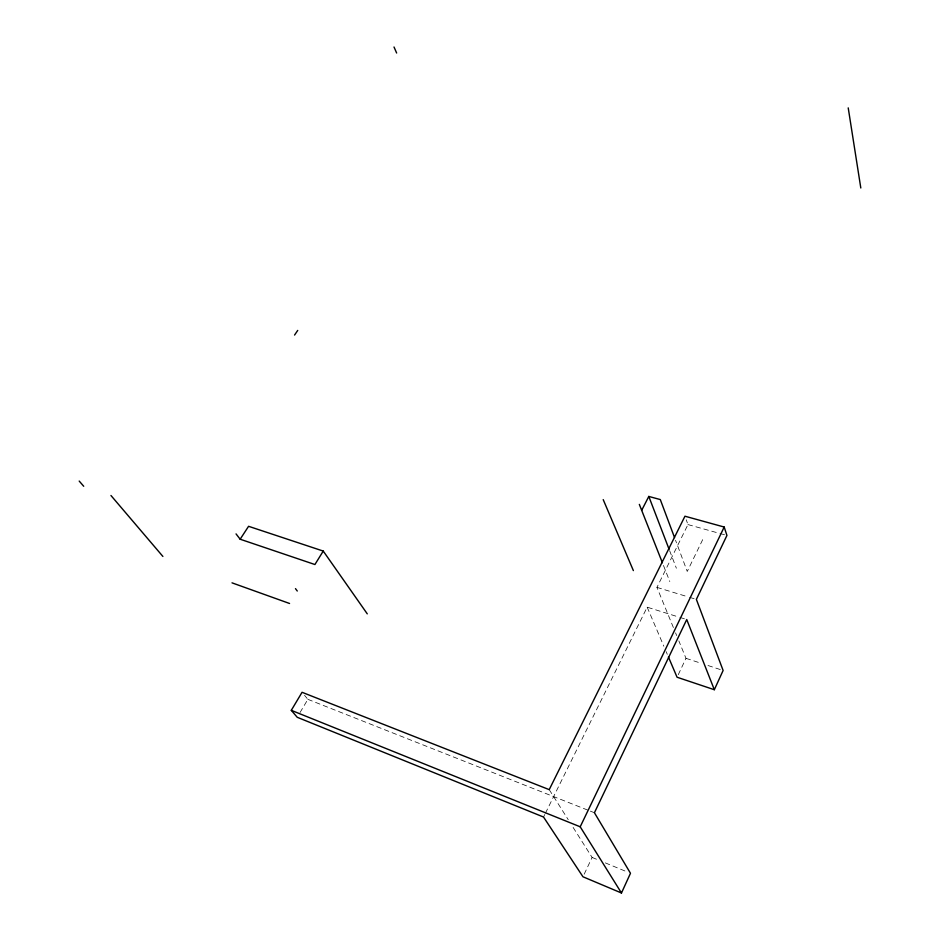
<?xml version="1.0" encoding="UTF-8"?>
<svg xmlns="http://www.w3.org/2000/svg" width="940" height="940" viewBox="0 0 940 940"><rect width="100%" height="100%" fill="white"/><g stroke="black" fill="none" stroke-linecap="round" stroke-linejoin="round"><path stroke-width="0.7" stroke-dasharray="4.7 3.53" d="M584.187 874.2L592.106 857.433L572.096 825.79M678.257 674.709L685.989 658.329L678.856 640.927M702.685 539.666L687.246 571.438L675.543 540.253M543.532 817.036L544.789 814.486M545.423 813.206L647.167 607.17L678.551 616.993M673.381 627.544L656.942 587.383L687.951 524.579L686.247 519.797M300.06 712.496L307.873 699.337L304.548 695.318M687.951 524.579L718.583 533.109M719.981 533.497L725.551 535.048M656.942 587.383L688.209 596.912M689.572 597.323L695.013 598.98M679.914 617.416L685.377 619.119M685.989 658.329L701.111 663.276M707.996 665.52L721.744 670.02M307.873 699.337L588.981 810.586M590.344 811.126L594.421 812.736M592.106 857.433L598.721 860.159M605.337 862.897L627.838 872.179M549.219 789.635L568.242 819.704M647.167 607.17L663.84 646.238M666.143 651.632L667.294 654.322M675.578 632.89L676.671 635.569M663.452 565.445L669.82 581.578M669.609 550.617L676.377 568.218"/><path stroke-width="1.41" d="M714.33 689.713L723.118 670.467L696.375 599.391L726.937 535.436L724.188 527.035L684.955 516.213L549.219 789.635L302.057 692.298L291.294 710.334L297.228 717.279L543.532 817.036L582.976 876.785L621.469 893L630.482 873.272L594.421 812.736L686.741 619.554L714.33 689.713L677.07 677.235L668.446 657.025M621.469 893L580.203 826.8L724.188 527.035M641.679 510.326L648.8 496.438L660.291 499.563L674.532 537.539M240.147 539.219L248.583 526.306L323.243 551.075L314.912 564.529L240.147 539.219L236.046 533.897M294.561 335.051L297.721 330.422M232.016 582.847L289.555 603.48M291.294 710.334L580.203 826.8M79.195 481.069L83.719 486.274M110.955 495.498L162.89 556.445M295.477 588.628L297.275 591.025M323.243 551.075L367.27 613.855M394.013 47L396.633 53.016M603.21 499.622L633.372 570.592M639.329 504.38L662.394 562.755M648.8 496.438L669.092 549.265M848.221 107.877L860.805 187.988"/></g></svg>
